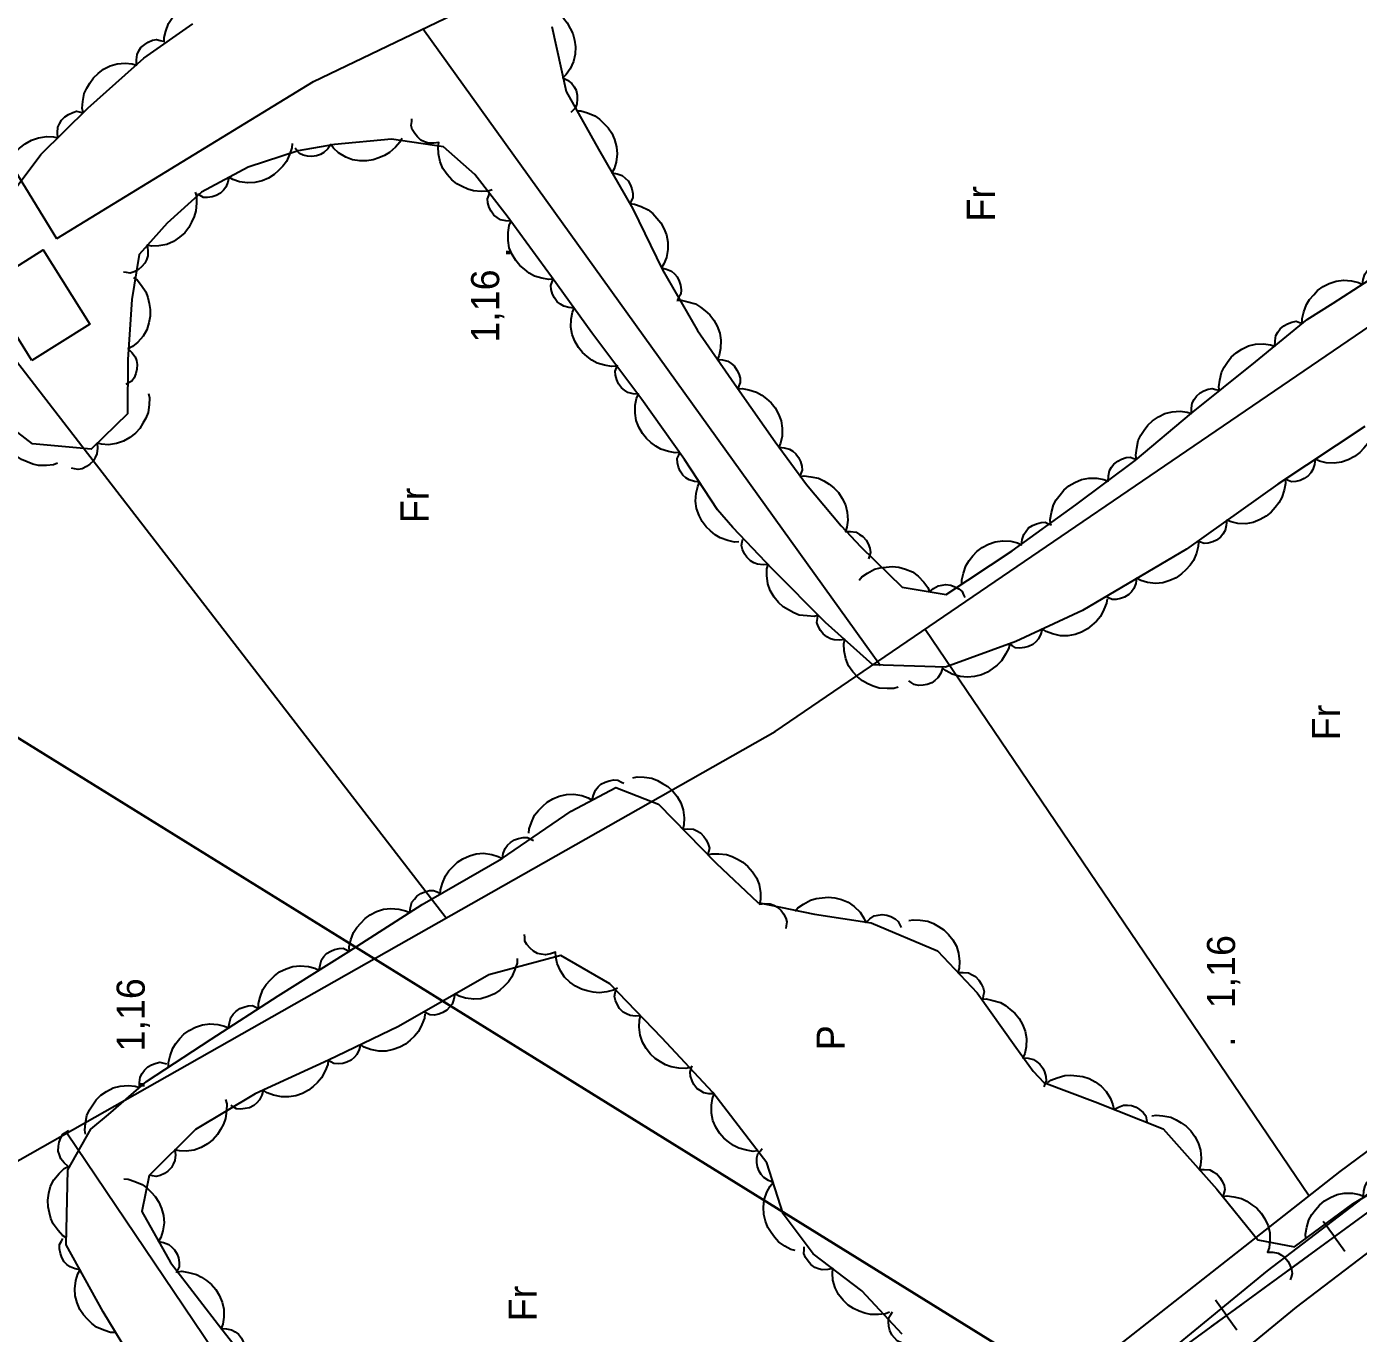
# Model space of a CAD drawing. Extents: x 747954 to 748544, y 4316381 to 4317408.
# Drawn here: x 748099.9 to 748170.8, y 4317095.6 to 4317165.3 of the extents above; entities that cross this region are included whole.
import ezdxf

# ---------------------------------------------------------------- set-up
doc = ezdxf.new("R2010")
doc.units = 0
doc.linetypes.add('HIDDEN', pattern=[0])
doc.layers.get('0').update_dxf_attribs({"linetype": 'CONTINUOUS'})
for name, color, linetype in [('1', 7, 'CONTINUOUS'), ('30', 7, 'CONTINUOUS'), ('36', 7, 'CONTINUOUS'), ('48', 7, 'CONTINUOUS'), ('51', 7, 'CONTINUOUS'), ('53', 7, 'CONTINUOUS'), ('56', 7, 'CONTINUOUS'), ('PATTERN_CLASS', 7, 'CONTINUOUS')]:
    doc.layers.add(name, color=color, linetype=linetype)

msp = doc.modelspace()

# ---------------------------------------------------------------- linework, layer by layer
at = {"layer": '1', "color": 0, "linetype": 'HIDDEN'}
msp.add_lwpolyline([(748100.14, 4317147.48), (748097.66, 4317151.44), (748100.74, 4317153.38), (748103.22, 4317149.41), (748100.14, 4317147.48)], dxfattribs=at)
at = {"layer": '30', "color": 0, "linetype": 'CONTINUOUS'}
for points in [[(748130.87, 4317072.58), (748148.4, 4317084.52), (748165.98, 4317098.96), (748185.03, 4317113.51), (748202.37, 4317125.08), (748228.01, 4317142.53), (748249.37, 4317158.67), (748271.45, 4317175.86), (748287.53, 4317189.01), (748301, 4317200)], [(748132.28, 4317070.51), (748149.9, 4317082.52), (748167.53, 4317097.01), (748186.48, 4317111.46), (748203.77, 4317123.01), (748229.47, 4317140.5), (748250.89, 4317156.69), (748273.01, 4317173.91), (748289.11, 4317187.07), (748304.96, 4317200)]]:
    msp.add_lwpolyline(points, dxfattribs=at)
at = {"layer": '51', "color": 0, "linetype": 'CONTINUOUS'}
for p, q in [((748145.37, 4317131.21), (748120.97, 4317165.15)), ((748096.69, 4317150.84), (748122.22, 4317117.77)), ((748147.74, 4317133.16), (748168.2, 4317102.96)), ((748102, 4317106.31), (748125.99, 4317070.75))]:
    msp.add_line(p, q, dxfattribs=at)
for points in [[(748101.46, 4317153.98), (748115.15, 4317162.35), (748149.7, 4317178.94), (748168.18, 4317187.85), (748175.8, 4317191.19), (748189.93, 4317165.02), (748202.23, 4317140.83), (748207.92, 4317130.86), (748188.24, 4317117.88), (748169.84, 4317104.25), (748152.26, 4317090.42), (748132.63, 4317075.69), (748116.75, 4317063.87), (748097.12, 4317048.16), (748068.29, 4317025.15), (748046.3, 4317009.36)], [(748101.46, 4317153.96), (748095.76, 4317163.26), (748078.61, 4317185.4)], [(748043.63, 4317065.33), (748088.79, 4317096.15), (748098.97, 4317104.59), (748139.75, 4317127.71), (748174.19, 4317151.19), (748192.16, 4317120.78)]]:
    msp.add_lwpolyline(points, dxfattribs=at)
at = {"layer": '53', "color": 0, "linetype": 'CONTINUOUS'}
for points in [[(748107.18, 4317164.45), (748107.18, 4317164.69), (748107.27, 4317165.04), (748107.41, 4317165.44), (748107.59, 4317165.7), (748107.8, 4317165.94), (748108.02, 4317166.18), (748108.31, 4317166.38), (748108.64, 4317166.54), (748109.01, 4317166.67), (748109.4, 4317166.71), (748109.83, 4317166.68), (748110.19, 4317166.58), (748110.41, 4317166.47), (748110.45, 4317166.75), (748110.54, 4317167.02), (748110.66, 4317167.2), (748110.8, 4317167.36), (748111.02, 4317167.49), (748111.23, 4317167.58), (748111.47, 4317167.64), (748111.69, 4317167.65), (748111.88, 4317167.56), (748112.02, 4317167.5)], [(748127.62, 4317166.27), (748127.84, 4317166.2), (748128.15, 4317165.99), (748128.47, 4317165.72), (748128.66, 4317165.47), (748128.82, 4317165.18), (748128.96, 4317164.9), (748129.06, 4317164.56), (748129.1, 4317164.19), (748129.09, 4317163.8), (748129, 4317163.42), (748128.82, 4317163.02), (748128.61, 4317162.72), (748128.44, 4317162.55), (748128.68, 4317162.42), (748128.92, 4317162.24), (748129.04, 4317162.07), (748129.14, 4317161.88), (748129.19, 4317161.63), (748129.2, 4317161.41), (748129.18, 4317161.16), (748129.11, 4317160.95), (748128.97, 4317160.8), (748128.86, 4317160.69)], [(748102.86, 4317160.7), (748102.82, 4317160.93), (748102.85, 4317161.29), (748102.93, 4317161.71), (748103.06, 4317162), (748103.23, 4317162.27), (748103.41, 4317162.54), (748103.66, 4317162.78), (748103.96, 4317163), (748104.3, 4317163.19), (748104.68, 4317163.29), (748105.11, 4317163.33), (748105.48, 4317163.29), (748105.71, 4317163.22), (748105.71, 4317163.5), (748105.75, 4317163.79), (748105.84, 4317163.98), (748105.95, 4317164.16), (748106.15, 4317164.33), (748106.34, 4317164.45), (748106.57, 4317164.55), (748106.78, 4317164.59), (748106.98, 4317164.54), (748107.13, 4317164.5)], [(748098.8, 4317156.67), (748098.74, 4317156.9), (748098.76, 4317157.27), (748098.81, 4317157.69), (748098.93, 4317157.98), (748099.08, 4317158.26), (748099.25, 4317158.54), (748099.48, 4317158.8), (748099.78, 4317159.03), (748100.11, 4317159.23), (748100.48, 4317159.35), (748100.91, 4317159.41), (748101.28, 4317159.4), (748101.52, 4317159.34), (748101.5, 4317159.62), (748101.52, 4317159.91), (748101.61, 4317160.1), (748101.71, 4317160.29), (748101.89, 4317160.47), (748102.08, 4317160.59), (748102.31, 4317160.7), (748102.52, 4317160.76), (748102.72, 4317160.72), (748102.87, 4317160.69)], [(748124.67, 4317156.57), (748124.45, 4317156.5), (748124.08, 4317156.49), (748123.67, 4317156.52), (748123.36, 4317156.61), (748123.07, 4317156.75), (748122.79, 4317156.9), (748122.51, 4317157.11), (748122.26, 4317157.39), (748122.03, 4317157.71), (748121.89, 4317158.07), (748121.8, 4317158.49), (748121.79, 4317158.86), (748121.83, 4317159.1), (748121.56, 4317159.07), (748121.27, 4317159.07), (748121.06, 4317159.14), (748120.87, 4317159.23), (748120.68, 4317159.4), (748120.54, 4317159.58), (748120.41, 4317159.8), (748120.34, 4317160.01), (748120.38, 4317160.21), (748120.39, 4317160.36)], [(748129.16, 4317160.79), (748129.39, 4317160.79), (748129.74, 4317160.68), (748130.13, 4317160.52), (748130.39, 4317160.34), (748130.62, 4317160.11), (748130.84, 4317159.88), (748131.04, 4317159.59), (748131.18, 4317159.25), (748131.3, 4317158.87), (748131.32, 4317158.49), (748131.27, 4317158.05), (748131.16, 4317157.7), (748131.04, 4317157.49), (748131.32, 4317157.43), (748131.59, 4317157.34), (748131.76, 4317157.2), (748131.91, 4317157.06), (748132.04, 4317156.83), (748132.11, 4317156.62), (748132.16, 4317156.38), (748132.16, 4317156.16), (748132.07, 4317155.98), (748132, 4317155.83)], [(748114, 4317159.05), (748113.99, 4317158.81), (748113.87, 4317158.46), (748113.7, 4317158.08), (748113.51, 4317157.83), (748113.28, 4317157.6), (748113.04, 4317157.39), (748112.74, 4317157.2), (748112.4, 4317157.06), (748112.02, 4317156.96), (748111.63, 4317156.95), (748111.2, 4317157.01), (748110.85, 4317157.13), (748110.64, 4317157.25), (748110.58, 4317156.98), (748110.48, 4317156.71), (748110.34, 4317156.55), (748110.19, 4317156.4), (748109.96, 4317156.28), (748109.75, 4317156.21), (748109.5, 4317156.17), (748109.28, 4317156.17), (748109.1, 4317156.27), (748108.96, 4317156.34)], [(748119.85, 4317159.33), (748119.75, 4317159.12), (748119.51, 4317158.85), (748119.2, 4317158.56), (748118.93, 4317158.4), (748118.63, 4317158.28), (748118.32, 4317158.18), (748117.98, 4317158.12), (748117.61, 4317158.13), (748117.22, 4317158.18), (748116.86, 4317158.32), (748116.48, 4317158.55), (748116.21, 4317158.79), (748116.06, 4317158.99), (748115.9, 4317158.76), (748115.7, 4317158.56), (748115.51, 4317158.46), (748115.31, 4317158.38), (748115.05, 4317158.36), (748114.83, 4317158.37), (748114.59, 4317158.43), (748114.39, 4317158.52), (748114.26, 4317158.68), (748114.16, 4317158.8)], [(748108.83, 4317156.46), (748108.9, 4317156.24), (748108.9, 4317155.87), (748108.88, 4317155.45), (748108.78, 4317155.15), (748108.64, 4317154.85), (748108.5, 4317154.57), (748108.28, 4317154.29), (748108, 4317154.05), (748107.68, 4317153.82), (748107.32, 4317153.67), (748106.9, 4317153.59), (748106.53, 4317153.58), (748106.28, 4317153.62), (748106.32, 4317153.35), (748106.32, 4317153.06), (748106.24, 4317152.85), (748106.15, 4317152.67), (748105.98, 4317152.47), (748105.81, 4317152.33), (748105.59, 4317152.21), (748105.38, 4317152.14), (748105.18, 4317152.17), (748105.02, 4317152.19)], [(748127.92, 4317151.82), (748127.68, 4317151.8), (748127.32, 4317151.87), (748126.92, 4317151.98), (748126.64, 4317152.14), (748126.39, 4317152.34), (748126.14, 4317152.54), (748125.92, 4317152.81), (748125.73, 4317153.13), (748125.58, 4317153.49), (748125.51, 4317153.87), (748125.51, 4317154.31), (748125.58, 4317154.67), (748125.67, 4317154.9), (748125.4, 4317154.92), (748125.11, 4317154.98), (748124.93, 4317155.1), (748124.76, 4317155.22), (748124.61, 4317155.43), (748124.51, 4317155.64), (748124.43, 4317155.88), (748124.41, 4317156.09), (748124.48, 4317156.28), (748124.53, 4317156.43)], [(748132.02, 4317155.84), (748132.25, 4317155.82), (748132.6, 4317155.69), (748132.98, 4317155.51), (748133.22, 4317155.31), (748133.44, 4317155.07), (748133.65, 4317154.82), (748133.82, 4317154.52), (748133.95, 4317154.17), (748134.03, 4317153.79), (748134.03, 4317153.4), (748133.95, 4317152.97), (748133.82, 4317152.63), (748133.69, 4317152.42), (748133.96, 4317152.35), (748134.23, 4317152.24), (748134.39, 4317152.09), (748134.53, 4317151.94), (748134.64, 4317151.7), (748134.7, 4317151.49), (748134.74, 4317151.24), (748134.72, 4317151.02), (748134.62, 4317150.85), (748134.54, 4317150.71)], [(748167.84, 4317149.48), (748167.83, 4317149.71), (748167.92, 4317150.07), (748168.06, 4317150.47), (748168.23, 4317150.73), (748168.45, 4317150.98), (748168.66, 4317151.21), (748168.95, 4317151.42), (748169.28, 4317151.58), (748169.65, 4317151.71), (748170.04, 4317151.76), (748170.47, 4317151.73), (748170.83, 4317151.64), (748171.05, 4317151.53), (748171.09, 4317151.8), (748171.17, 4317152.08), (748171.3, 4317152.26), (748171.43, 4317152.42), (748171.65, 4317152.56), (748171.86, 4317152.64), (748172.1, 4317152.71), (748172.32, 4317152.72), (748172.51, 4317152.63), (748172.65, 4317152.57)], [(748105.55, 4317151.9), (748105.75, 4317151.77), (748105.98, 4317151.48), (748106.21, 4317151.13), (748106.32, 4317150.83), (748106.39, 4317150.52), (748106.44, 4317150.2), (748106.44, 4317149.85), (748106.37, 4317149.49), (748106.26, 4317149.11), (748106.06, 4317148.78), (748105.78, 4317148.45), (748105.49, 4317148.22), (748105.27, 4317148.1), (748105.47, 4317147.91), (748105.64, 4317147.67), (748105.71, 4317147.47), (748105.75, 4317147.26), (748105.73, 4317147.01), (748105.68, 4317146.79), (748105.58, 4317146.55), (748105.46, 4317146.37), (748105.28, 4317146.28), (748105.14, 4317146.2)], [(748131.25, 4317147.17), (748131.02, 4317147.16), (748130.66, 4317147.23), (748130.26, 4317147.34), (748129.98, 4317147.5), (748129.73, 4317147.7), (748129.48, 4317147.91), (748129.26, 4317148.18), (748129.08, 4317148.51), (748128.93, 4317148.87), (748128.86, 4317149.25), (748128.87, 4317149.69), (748128.94, 4317150.05), (748129.04, 4317150.27), (748128.76, 4317150.3), (748128.48, 4317150.37), (748128.3, 4317150.48), (748128.13, 4317150.61), (748127.98, 4317150.82), (748127.89, 4317151.02), (748127.81, 4317151.26), (748127.79, 4317151.48), (748127.86, 4317151.67), (748127.92, 4317151.82)], [(748134.51, 4317150.68), (748134.74, 4317150.69), (748135.1, 4317150.61), (748135.5, 4317150.49), (748135.77, 4317150.32), (748136.02, 4317150.12), (748136.26, 4317149.91), (748136.48, 4317149.63), (748136.66, 4317149.31), (748136.8, 4317148.94), (748136.86, 4317148.56), (748136.84, 4317148.12), (748136.76, 4317147.76), (748136.67, 4317147.54), (748136.94, 4317147.51), (748137.22, 4317147.44), (748137.4, 4317147.32), (748137.57, 4317147.19), (748137.71, 4317146.97), (748137.81, 4317146.77), (748137.88, 4317146.53), (748137.89, 4317146.31), (748137.82, 4317146.12), (748137.76, 4317145.97)], [(748163.43, 4317145.84), (748163.39, 4317146.07), (748163.44, 4317146.43), (748163.54, 4317146.84), (748163.68, 4317147.13), (748163.86, 4317147.39), (748164.05, 4317147.65), (748164.31, 4317147.89), (748164.62, 4317148.09), (748164.97, 4317148.26), (748165.35, 4317148.35), (748165.78, 4317148.37), (748166.15, 4317148.32), (748166.38, 4317148.24), (748166.39, 4317148.52), (748166.44, 4317148.81), (748166.54, 4317148.99), (748166.66, 4317149.17), (748166.86, 4317149.33), (748167.06, 4317149.44), (748167.29, 4317149.53), (748167.51, 4317149.57), (748167.7, 4317149.5), (748167.85, 4317149.46)], [(748134.65, 4317142.57), (748134.42, 4317142.56), (748134.06, 4317142.63), (748133.66, 4317142.75), (748133.38, 4317142.91), (748133.13, 4317143.11), (748132.89, 4317143.32), (748132.67, 4317143.59), (748132.49, 4317143.92), (748132.34, 4317144.28), (748132.28, 4317144.67), (748132.29, 4317145.1), (748132.36, 4317145.46), (748132.46, 4317145.69), (748132.18, 4317145.71), (748131.9, 4317145.78), (748131.72, 4317145.9), (748131.55, 4317146.03), (748131.4, 4317146.24), (748131.31, 4317146.44), (748131.24, 4317146.69), (748131.22, 4317146.91), (748131.29, 4317147.09), (748131.34, 4317147.24)], [(748137.76, 4317145.97), (748137.99, 4317145.99), (748138.35, 4317145.91), (748138.76, 4317145.79), (748139.03, 4317145.63), (748139.28, 4317145.43), (748139.53, 4317145.22), (748139.74, 4317144.95), (748139.92, 4317144.62), (748140.07, 4317144.26), (748140.13, 4317143.88), (748140.12, 4317143.44), (748140.04, 4317143.08), (748139.95, 4317142.85), (748140.22, 4317142.83), (748140.51, 4317142.76), (748140.69, 4317142.64), (748140.85, 4317142.51), (748141, 4317142.3), (748141.09, 4317142.09), (748141.17, 4317141.85), (748141.19, 4317141.63), (748141.11, 4317141.45), (748141.06, 4317141.3)], [(748159.01, 4317142.21), (748158.97, 4317142.44), (748159.02, 4317142.8), (748159.1, 4317143.21), (748159.24, 4317143.5), (748159.42, 4317143.77), (748159.61, 4317144.03), (748159.86, 4317144.27), (748160.17, 4317144.48), (748160.52, 4317144.65), (748160.9, 4317144.75), (748161.33, 4317144.77), (748161.7, 4317144.73), (748161.93, 4317144.65), (748161.93, 4317144.93), (748161.98, 4317145.21), (748162.08, 4317145.4), (748162.2, 4317145.58), (748162.4, 4317145.75), (748162.59, 4317145.86), (748162.83, 4317145.95), (748163.04, 4317145.99), (748163.24, 4317145.93), (748163.39, 4317145.89)], [(748101.5, 4317142.01), (748101.28, 4317141.92), (748100.91, 4317141.89), (748100.49, 4317141.88), (748100.18, 4317141.96), (748099.88, 4317142.08), (748099.59, 4317142.2), (748099.3, 4317142.4), (748099.03, 4317142.66), (748098.79, 4317142.96), (748098.61, 4317143.31), (748098.49, 4317143.73), (748098.46, 4317144.1), (748098.49, 4317144.34), (748098.22, 4317144.29), (748097.93, 4317144.27), (748097.72, 4317144.33), (748097.52, 4317144.4), (748097.32, 4317144.56), (748097.17, 4317144.73), (748097.03, 4317144.94), (748096.94, 4317145.14), (748096.96, 4317145.34), (748096.97, 4317145.5)], [(748106.35, 4317145.72), (748106.4, 4317145.49), (748106.38, 4317145.12), (748106.33, 4317144.71), (748106.21, 4317144.41), (748106.05, 4317144.13), (748105.88, 4317143.86), (748105.65, 4317143.6), (748105.35, 4317143.37), (748105.02, 4317143.17), (748104.65, 4317143.05), (748104.22, 4317142.99), (748103.85, 4317143.01), (748103.61, 4317143.07), (748103.63, 4317142.8), (748103.6, 4317142.51), (748103.51, 4317142.31), (748103.41, 4317142.13), (748103.22, 4317141.95), (748103.04, 4317141.82), (748102.81, 4317141.71), (748102.6, 4317141.66), (748102.4, 4317141.71), (748102.24, 4317141.74)], [(748171.7, 4317144.31), (748171.72, 4317144.08), (748171.63, 4317143.72), (748171.5, 4317143.32), (748171.33, 4317143.06), (748171.12, 4317142.81), (748170.9, 4317142.57), (748170.62, 4317142.36), (748170.29, 4317142.19), (748169.93, 4317142.06), (748169.54, 4317142), (748169.11, 4317142.03), (748168.75, 4317142.11), (748168.52, 4317142.22), (748168.49, 4317141.94), (748168.41, 4317141.66), (748168.29, 4317141.49), (748168.16, 4317141.33), (748167.94, 4317141.18), (748167.73, 4317141.09), (748167.49, 4317141.03), (748167.27, 4317141.01), (748167.08, 4317141.09), (748166.94, 4317141.15)], [(748137.81, 4317137.81), (748137.58, 4317137.8), (748137.22, 4317137.88), (748136.82, 4317138.02), (748136.55, 4317138.19), (748136.31, 4317138.4), (748136.07, 4317138.61), (748135.86, 4317138.89), (748135.69, 4317139.22), (748135.56, 4317139.59), (748135.51, 4317139.98), (748135.53, 4317140.41), (748135.62, 4317140.77), (748135.72, 4317140.99), (748135.45, 4317141.03), (748135.17, 4317141.11), (748134.99, 4317141.23), (748134.83, 4317141.36), (748134.69, 4317141.58), (748134.6, 4317141.79), (748134.54, 4317142.03), (748134.52, 4317142.25), (748134.61, 4317142.44), (748134.66, 4317142.58)], [(748154.43, 4317138.78), (748154.4, 4317139.01), (748154.47, 4317139.37), (748154.58, 4317139.78), (748154.73, 4317140.06), (748154.93, 4317140.32), (748155.13, 4317140.56), (748155.4, 4317140.79), (748155.72, 4317140.98), (748156.08, 4317141.13), (748156.46, 4317141.21), (748156.89, 4317141.21), (748157.26, 4317141.14), (748157.49, 4317141.05), (748157.51, 4317141.33), (748157.57, 4317141.61), (748157.68, 4317141.8), (748157.8, 4317141.96), (748158.01, 4317142.12), (748158.21, 4317142.22), (748158.45, 4317142.3), (748158.67, 4317142.32), (748158.86, 4317142.25), (748159.01, 4317142.2)], [(748141.06, 4317141.29), (748141.29, 4317141.33), (748141.65, 4317141.28), (748142.06, 4317141.2), (748142.35, 4317141.06), (748142.62, 4317140.88), (748142.88, 4317140.69), (748143.12, 4317140.44), (748143.32, 4317140.13), (748143.5, 4317139.78), (748143.59, 4317139.4), (748143.62, 4317138.97), (748143.57, 4317138.6), (748143.49, 4317138.37), (748143.77, 4317138.36), (748144.06, 4317138.32), (748144.25, 4317138.21), (748144.42, 4317138.1), (748144.59, 4317137.9), (748144.7, 4317137.7), (748144.79, 4317137.47), (748144.83, 4317137.25), (748144.77, 4317137.06), (748144.73, 4317136.91)], [(748166.93, 4317141.17), (748166.95, 4317140.93), (748166.87, 4317140.57), (748166.75, 4317140.17), (748166.59, 4317139.9), (748166.39, 4317139.64), (748166.19, 4317139.4), (748165.91, 4317139.18), (748165.59, 4317139), (748165.23, 4317138.85), (748164.84, 4317138.78), (748164.41, 4317138.79), (748164.05, 4317138.87), (748163.82, 4317138.96), (748163.79, 4317138.69), (748163.73, 4317138.41), (748163.61, 4317138.22), (748163.48, 4317138.06), (748163.27, 4317137.91), (748163.07, 4317137.81), (748162.83, 4317137.74), (748162.61, 4317137.72), (748162.42, 4317137.79), (748162.27, 4317137.85)], [(748149.7, 4317135.55), (748149.69, 4317135.79), (748149.78, 4317136.14), (748149.91, 4317136.54), (748150.08, 4317136.81), (748150.29, 4317137.06), (748150.5, 4317137.3), (748150.78, 4317137.51), (748151.12, 4317137.68), (748151.48, 4317137.81), (748151.87, 4317137.87), (748152.3, 4317137.84), (748152.66, 4317137.76), (748152.88, 4317137.65), (748152.92, 4317137.93), (748153, 4317138.21), (748153.12, 4317138.38), (748153.25, 4317138.55), (748153.47, 4317138.69), (748153.67, 4317138.78), (748153.92, 4317138.84), (748154.14, 4317138.86), (748154.32, 4317138.78), (748154.47, 4317138.72)], [(748142.05, 4317133.9), (748141.82, 4317133.84), (748141.45, 4317133.86), (748141.03, 4317133.91), (748140.74, 4317134.03), (748140.46, 4317134.18), (748140.18, 4317134.35), (748139.92, 4317134.58), (748139.69, 4317134.87), (748139.49, 4317135.21), (748139.36, 4317135.57), (748139.3, 4317136.01), (748139.31, 4317136.37), (748139.37, 4317136.61), (748139.1, 4317136.59), (748138.81, 4317136.62), (748138.61, 4317136.7), (748138.43, 4317136.8), (748138.24, 4317136.99), (748138.12, 4317137.17), (748138.01, 4317137.4), (748137.95, 4317137.61), (748137.99, 4317137.81), (748138.02, 4317137.96)], [(748162.31, 4317137.79), (748162.3, 4317137.56), (748162.2, 4317137.21), (748162.04, 4317136.82), (748161.86, 4317136.56), (748161.64, 4317136.32), (748161.41, 4317136.1), (748161.12, 4317135.9), (748160.78, 4317135.75), (748160.41, 4317135.63), (748160.02, 4317135.6), (748159.59, 4317135.65), (748159.23, 4317135.76), (748159.01, 4317135.87), (748158.97, 4317135.6), (748158.87, 4317135.32), (748158.74, 4317135.15), (748158.6, 4317135), (748158.37, 4317134.87), (748158.16, 4317134.79), (748157.92, 4317134.74), (748157.7, 4317134.74), (748157.52, 4317134.83), (748157.37, 4317134.9)], [(748144.22, 4317135.77), (748144.37, 4317135.95), (748144.67, 4317136.15), (748145.04, 4317136.35), (748145.35, 4317136.43), (748145.67, 4317136.47), (748145.99, 4317136.5), (748146.34, 4317136.46), (748146.7, 4317136.36), (748147.06, 4317136.21), (748147.37, 4317135.99), (748147.68, 4317135.67), (748147.88, 4317135.37), (748147.97, 4317135.14), (748148.18, 4317135.32), (748148.43, 4317135.47), (748148.64, 4317135.51), (748148.85, 4317135.54), (748149.11, 4317135.5), (748149.32, 4317135.42), (748149.54, 4317135.3), (748149.71, 4317135.17), (748149.79, 4317134.98), (748149.86, 4317134.84)], [(748157.44, 4317134.78), (748157.41, 4317134.54), (748157.27, 4317134.2), (748157.08, 4317133.83), (748156.88, 4317133.59), (748156.63, 4317133.37), (748156.39, 4317133.17), (748156.08, 4317133), (748155.73, 4317132.88), (748155.34, 4317132.8), (748154.96, 4317132.81), (748154.53, 4317132.9), (748154.19, 4317133.04), (748153.98, 4317133.17), (748153.91, 4317132.9), (748153.79, 4317132.64), (748153.64, 4317132.48), (748153.48, 4317132.34), (748153.25, 4317132.23), (748153.03, 4317132.18), (748152.78, 4317132.15), (748152.56, 4317132.17), (748152.39, 4317132.27), (748152.25, 4317132.35)], [(748146.3, 4317130.07), (748146.07, 4317130), (748145.71, 4317130), (748145.29, 4317130.02), (748144.98, 4317130.12), (748144.69, 4317130.25), (748144.41, 4317130.4), (748144.13, 4317130.62), (748143.88, 4317130.89), (748143.66, 4317131.21), (748143.51, 4317131.57), (748143.42, 4317132), (748143.41, 4317132.37), (748143.46, 4317132.61), (748143.18, 4317132.57), (748142.89, 4317132.58), (748142.69, 4317132.65), (748142.5, 4317132.74), (748142.3, 4317132.91), (748142.17, 4317133.09), (748142.04, 4317133.31), (748141.97, 4317133.52), (748142, 4317133.72), (748142.02, 4317133.87)], [(748152.24, 4317132.38), (748152.2, 4317132.15), (748152.03, 4317131.82), (748151.81, 4317131.47), (748151.58, 4317131.24), (748151.32, 4317131.05), (748151.06, 4317130.87), (748150.74, 4317130.73), (748150.38, 4317130.64), (748149.99, 4317130.6), (748149.6, 4317130.64), (748149.18, 4317130.76), (748148.86, 4317130.93), (748148.66, 4317131.08), (748148.57, 4317130.82), (748148.42, 4317130.57), (748148.26, 4317130.42), (748148.1, 4317130.3), (748147.85, 4317130.21), (748147.63, 4317130.17), (748147.38, 4317130.16), (748147.16, 4317130.2), (748147, 4317130.32), (748146.87, 4317130.41)], [(748126.62, 4317122.28), (748126.63, 4317122.51), (748126.76, 4317122.86), (748126.93, 4317123.24), (748127.13, 4317123.49), (748127.36, 4317123.72), (748127.6, 4317123.93), (748127.9, 4317124.11), (748128.24, 4317124.25), (748128.62, 4317124.35), (748129.01, 4317124.36), (748129.44, 4317124.29), (748129.79, 4317124.17), (748130, 4317124.04), (748130.06, 4317124.31), (748130.17, 4317124.58), (748130.31, 4317124.75), (748130.46, 4317124.89), (748130.69, 4317125.01), (748130.9, 4317125.08), (748131.15, 4317125.12), (748131.37, 4317125.11), (748131.55, 4317125.01), (748131.69, 4317124.94)], [(748132.17, 4317125.23), (748132.39, 4317125.28), (748132.76, 4317125.26), (748133.18, 4317125.21), (748133.47, 4317125.09), (748133.75, 4317124.93), (748134.03, 4317124.77), (748134.29, 4317124.53), (748134.52, 4317124.24), (748134.72, 4317123.9), (748134.84, 4317123.53), (748134.9, 4317123.1), (748134.88, 4317122.73), (748134.82, 4317122.49), (748135.1, 4317122.51), (748135.39, 4317122.49), (748135.58, 4317122.4), (748135.77, 4317122.3), (748135.95, 4317122.11), (748136.07, 4317121.93), (748136.18, 4317121.7), (748136.24, 4317121.49), (748136.19, 4317121.29), (748136.16, 4317121.14)], [(748121.9, 4317119.04), (748121.91, 4317119.27), (748122.02, 4317119.62), (748122.17, 4317120.01), (748122.36, 4317120.27), (748122.58, 4317120.5), (748122.81, 4317120.73), (748123.11, 4317120.92), (748123.45, 4317121.07), (748123.82, 4317121.18), (748124.21, 4317121.21), (748124.64, 4317121.15), (748124.99, 4317121.04), (748125.21, 4317120.93), (748125.26, 4317121.2), (748125.36, 4317121.47), (748125.49, 4317121.64), (748125.64, 4317121.79), (748125.86, 4317121.92), (748126.07, 4317122), (748126.32, 4317122.05), (748126.54, 4317122.05), (748126.72, 4317121.96), (748126.86, 4317121.89)], [(748136.15, 4317121.12), (748136.37, 4317121.18), (748136.74, 4317121.18), (748137.16, 4317121.14), (748137.46, 4317121.04), (748137.74, 4317120.89), (748138.03, 4317120.74), (748138.29, 4317120.51), (748138.54, 4317120.23), (748138.75, 4317119.9), (748138.89, 4317119.54), (748138.97, 4317119.11), (748138.96, 4317118.74), (748138.91, 4317118.5), (748139.19, 4317118.53), (748139.48, 4317118.51), (748139.68, 4317118.44), (748139.87, 4317118.34), (748140.06, 4317118.16), (748140.19, 4317117.98), (748140.31, 4317117.76), (748140.37, 4317117.55), (748140.33, 4317117.35), (748140.31, 4317117.2)], [(748117.06, 4317116), (748117.05, 4317116.23), (748117.14, 4317116.59), (748117.28, 4317116.98), (748117.45, 4317117.25), (748117.67, 4317117.49), (748117.89, 4317117.73), (748118.17, 4317117.93), (748118.5, 4317118.1), (748118.87, 4317118.23), (748119.26, 4317118.27), (748119.69, 4317118.24), (748120.05, 4317118.15), (748120.27, 4317118.05), (748120.31, 4317118.32), (748120.39, 4317118.6), (748120.52, 4317118.77), (748120.65, 4317118.93), (748120.87, 4317119.07), (748121.08, 4317119.16), (748121.32, 4317119.22), (748121.54, 4317119.23), (748121.73, 4317119.15), (748121.87, 4317119.08)], [(748140.81, 4317118.12), (748140.96, 4317118.3), (748141.26, 4317118.5), (748141.63, 4317118.71), (748141.93, 4317118.8), (748142.25, 4317118.84), (748142.57, 4317118.87), (748142.92, 4317118.84), (748143.28, 4317118.74), (748143.64, 4317118.6), (748143.96, 4317118.38), (748144.27, 4317118.07), (748144.48, 4317117.76), (748144.58, 4317117.53), (748144.79, 4317117.72), (748145.03, 4317117.87), (748145.24, 4317117.92), (748145.45, 4317117.95), (748145.7, 4317117.91), (748145.92, 4317117.84), (748146.14, 4317117.72), (748146.31, 4317117.58), (748146.4, 4317117.4), (748146.47, 4317117.26)], [(748146.88, 4317117.62), (748147.1, 4317117.67), (748147.47, 4317117.65), (748147.89, 4317117.59), (748148.18, 4317117.46), (748148.46, 4317117.3), (748148.73, 4317117.13), (748148.98, 4317116.89), (748149.21, 4317116.59), (748149.41, 4317116.26), (748149.52, 4317115.89), (748149.57, 4317115.45), (748149.55, 4317115.09), (748149.49, 4317114.85), (748149.76, 4317114.86), (748150.05, 4317114.83), (748150.25, 4317114.74), (748150.43, 4317114.64), (748150.61, 4317114.45), (748150.73, 4317114.26), (748150.84, 4317114.03), (748150.89, 4317113.82), (748150.84, 4317113.62), (748150.81, 4317113.47)], [(748131.34, 4317114.02), (748131.13, 4317113.91), (748130.77, 4317113.83), (748130.36, 4317113.77), (748130.04, 4317113.8), (748129.73, 4317113.88), (748129.42, 4317113.97), (748129.11, 4317114.12), (748128.81, 4317114.34), (748128.52, 4317114.61), (748128.31, 4317114.94), (748128.13, 4317115.34), (748128.05, 4317115.69), (748128.04, 4317115.94), (748127.78, 4317115.85), (748127.5, 4317115.8), (748127.28, 4317115.83), (748127.08, 4317115.87), (748126.86, 4317116), (748126.69, 4317116.15), (748126.52, 4317116.34), (748126.41, 4317116.53), (748126.4, 4317116.73), (748126.39, 4317116.89)], [(748112.21, 4317112.96), (748112.21, 4317113.2), (748112.3, 4317113.55), (748112.44, 4317113.95), (748112.62, 4317114.21), (748112.84, 4317114.45), (748113.06, 4317114.68), (748113.34, 4317114.89), (748113.68, 4317115.05), (748114.05, 4317115.17), (748114.43, 4317115.22), (748114.87, 4317115.18), (748115.22, 4317115.08), (748115.44, 4317114.98), (748115.49, 4317115.25), (748115.57, 4317115.53), (748115.7, 4317115.7), (748115.84, 4317115.86), (748116.06, 4317116), (748116.26, 4317116.08), (748116.51, 4317116.14), (748116.73, 4317116.15), (748116.91, 4317116.06), (748117.06, 4317116)], [(748125.99, 4317115.6), (748125.99, 4317115.36), (748125.88, 4317115.01), (748125.72, 4317114.62), (748125.53, 4317114.36), (748125.31, 4317114.13), (748125.08, 4317113.91), (748124.79, 4317113.72), (748124.45, 4317113.57), (748124.07, 4317113.46), (748123.68, 4317113.43), (748123.25, 4317113.49), (748122.9, 4317113.6), (748122.68, 4317113.71), (748122.63, 4317113.44), (748122.53, 4317113.17), (748122.4, 4317113), (748122.25, 4317112.85), (748122.03, 4317112.72), (748121.82, 4317112.64), (748121.57, 4317112.59), (748121.35, 4317112.6), (748121.17, 4317112.69), (748121.03, 4317112.76)], [(748135.21, 4317109.79), (748134.99, 4317109.74), (748134.62, 4317109.76), (748134.2, 4317109.82), (748133.91, 4317109.94), (748133.63, 4317110.1), (748133.36, 4317110.27), (748133.1, 4317110.51), (748132.87, 4317110.8), (748132.67, 4317111.14), (748132.56, 4317111.51), (748132.5, 4317111.94), (748132.52, 4317112.31), (748132.58, 4317112.55), (748132.31, 4317112.53), (748132.02, 4317112.56), (748131.82, 4317112.65), (748131.64, 4317112.75), (748131.46, 4317112.94), (748131.34, 4317113.13), (748131.23, 4317113.36), (748131.18, 4317113.57), (748131.22, 4317113.77), (748131.26, 4317113.92)], [(748150.76, 4317113.43), (748150.99, 4317113.45), (748151.35, 4317113.37), (748151.76, 4317113.25), (748152.03, 4317113.09), (748152.28, 4317112.89), (748152.53, 4317112.68), (748152.75, 4317112.41), (748152.93, 4317112.08), (748153.07, 4317111.72), (748153.14, 4317111.33), (748153.13, 4317110.9), (748153.05, 4317110.54), (748152.95, 4317110.31), (748153.23, 4317110.29), (748153.51, 4317110.22), (748153.69, 4317110.1), (748153.86, 4317109.97), (748154.01, 4317109.76), (748154.1, 4317109.56), (748154.17, 4317109.31), (748154.19, 4317109.09), (748154.12, 4317108.91), (748154.06, 4317108.76)], [(748107.42, 4317109.83), (748107.42, 4317110.06), (748107.51, 4317110.42), (748107.64, 4317110.82), (748107.81, 4317111.08), (748108.02, 4317111.33), (748108.24, 4317111.56), (748108.52, 4317111.77), (748108.86, 4317111.94), (748109.22, 4317112.07), (748109.61, 4317112.12), (748110.04, 4317112.09), (748110.4, 4317112), (748110.62, 4317111.9), (748110.66, 4317112.17), (748110.74, 4317112.45), (748110.87, 4317112.63), (748111, 4317112.78), (748111.22, 4317112.93), (748111.43, 4317113.01), (748111.67, 4317113.08), (748111.89, 4317113.09), (748112.07, 4317113), (748112.22, 4317112.94)], [(748121.08, 4317112.66), (748121.06, 4317112.42), (748120.92, 4317112.08), (748120.74, 4317111.71), (748120.53, 4317111.46), (748120.29, 4317111.25), (748120.05, 4317111.04), (748119.74, 4317110.87), (748119.39, 4317110.75), (748119.01, 4317110.66), (748118.62, 4317110.67), (748118.19, 4317110.75), (748117.85, 4317110.88), (748117.64, 4317111.02), (748117.57, 4317110.75), (748117.45, 4317110.48), (748117.31, 4317110.33), (748117.15, 4317110.18), (748116.92, 4317110.07), (748116.7, 4317110.01), (748116.45, 4317109.98), (748116.23, 4317110), (748116.06, 4317110.1), (748115.92, 4317110.18)], [(748102.99, 4317106.23), (748102.95, 4317106.46), (748102.99, 4317106.83), (748103.07, 4317107.24), (748103.2, 4317107.53), (748103.38, 4317107.8), (748103.56, 4317108.06), (748103.81, 4317108.31), (748104.12, 4317108.52), (748104.46, 4317108.7), (748104.84, 4317108.8), (748105.27, 4317108.83), (748105.64, 4317108.79), (748105.87, 4317108.72), (748105.87, 4317109), (748105.91, 4317109.28), (748106.01, 4317109.48), (748106.13, 4317109.65), (748106.32, 4317109.82), (748106.51, 4317109.94), (748106.75, 4317110.03), (748106.96, 4317110.07), (748107.16, 4317110.02), (748107.31, 4317109.98)], [(748115.92, 4317110.18), (748115.9, 4317109.95), (748115.76, 4317109.61), (748115.57, 4317109.24), (748115.36, 4317109), (748115.12, 4317108.78), (748114.87, 4317108.58), (748114.56, 4317108.41), (748114.21, 4317108.29), (748113.83, 4317108.22), (748113.44, 4317108.22), (748113.01, 4317108.31), (748112.67, 4317108.45), (748112.46, 4317108.59), (748112.39, 4317108.32), (748112.27, 4317108.06), (748112.12, 4317107.9), (748111.96, 4317107.76), (748111.73, 4317107.65), (748111.51, 4317107.6), (748111.26, 4317107.57), (748111.04, 4317107.59), (748110.87, 4317107.69), (748110.73, 4317107.77)], [(748138.81, 4317105.35), (748138.58, 4317105.32), (748138.22, 4317105.38), (748137.81, 4317105.49), (748137.53, 4317105.64), (748137.27, 4317105.83), (748137.02, 4317106.03), (748136.79, 4317106.29), (748136.59, 4317106.61), (748136.43, 4317106.97), (748136.35, 4317107.35), (748136.35, 4317107.78), (748136.41, 4317108.14), (748136.5, 4317108.38), (748136.22, 4317108.39), (748135.94, 4317108.45), (748135.75, 4317108.56), (748135.58, 4317108.68), (748135.42, 4317108.89), (748135.32, 4317109.09), (748135.24, 4317109.33), (748135.21, 4317109.54), (748135.28, 4317109.73), (748135.33, 4317109.88)], [(748154.26, 4317108.97), (748154.44, 4317109.11), (748154.78, 4317109.24), (748155.19, 4317109.36), (748155.5, 4317109.38), (748155.83, 4317109.35), (748156.14, 4317109.31), (748156.48, 4317109.2), (748156.8, 4317109.02), (748157.12, 4317108.8), (748157.39, 4317108.51), (748157.62, 4317108.14), (748157.75, 4317107.8), (748157.79, 4317107.56), (748158.04, 4317107.68), (748158.31, 4317107.78), (748158.53, 4317107.78), (748158.74, 4317107.76), (748158.98, 4317107.67), (748159.17, 4317107.55), (748159.36, 4317107.39), (748159.5, 4317107.21), (748159.54, 4317107.01), (748159.57, 4317106.86)], [(748110.46, 4317108.08), (748110.52, 4317107.86), (748110.5, 4317107.49), (748110.45, 4317107.07), (748110.34, 4317106.78), (748110.18, 4317106.49), (748110.02, 4317106.22), (748109.79, 4317105.96), (748109.49, 4317105.73), (748109.16, 4317105.52), (748108.79, 4317105.39), (748108.36, 4317105.33), (748108, 4317105.35), (748107.75, 4317105.4), (748107.78, 4317105.13), (748107.75, 4317104.84), (748107.67, 4317104.64), (748107.57, 4317104.46), (748107.38, 4317104.27), (748107.2, 4317104.15), (748106.97, 4317104.03), (748106.76, 4317103.98), (748106.56, 4317104.02), (748106.41, 4317104.05)], [(748159.82, 4317107.21), (748160.05, 4317107.25), (748160.41, 4317107.22), (748160.83, 4317107.14), (748161.12, 4317107.01), (748161.39, 4317106.84), (748161.65, 4317106.66), (748161.9, 4317106.42), (748162.12, 4317106.11), (748162.3, 4317105.77), (748162.41, 4317105.39), (748162.45, 4317104.96), (748162.41, 4317104.59), (748162.34, 4317104.36), (748162.62, 4317104.36), (748162.91, 4317104.33), (748163.1, 4317104.23), (748163.28, 4317104.12), (748163.45, 4317103.93), (748163.57, 4317103.73), (748163.67, 4317103.5), (748163.71, 4317103.29), (748163.66, 4317103.09), (748163.62, 4317102.94)], [(748101.97, 4317100.71), (748101.77, 4317100.84), (748101.53, 4317101.11), (748101.27, 4317101.45), (748101.15, 4317101.74), (748101.07, 4317102.05), (748101, 4317102.37), (748100.98, 4317102.72), (748101.03, 4317103.09), (748101.13, 4317103.46), (748101.31, 4317103.81), (748101.58, 4317104.15), (748101.85, 4317104.4), (748102.06, 4317104.52), (748101.86, 4317104.71), (748101.67, 4317104.93), (748101.6, 4317105.13), (748101.54, 4317105.33), (748101.55, 4317105.59), (748101.59, 4317105.81), (748101.68, 4317106.05), (748101.79, 4317106.24), (748101.97, 4317106.35), (748102.1, 4317106.43)], [(748140.82, 4317100.03), (748140.59, 4317100.09), (748140.27, 4317100.27), (748139.92, 4317100.5), (748139.71, 4317100.74), (748139.53, 4317101), (748139.35, 4317101.27), (748139.23, 4317101.6), (748139.15, 4317101.96), (748139.12, 4317102.35), (748139.17, 4317102.74), (748139.31, 4317103.15), (748139.49, 4317103.47), (748139.65, 4317103.66), (748139.4, 4317103.77), (748139.15, 4317103.92), (748139.01, 4317104.08), (748138.89, 4317104.26), (748138.81, 4317104.5), (748138.78, 4317104.72), (748138.78, 4317104.98), (748138.83, 4317105.19), (748138.96, 4317105.35), (748139.05, 4317105.48)], [(748168.03, 4317100.68), (748168.01, 4317100.91), (748168.08, 4317101.28), (748168.19, 4317101.68), (748168.35, 4317101.96), (748168.54, 4317102.21), (748168.75, 4317102.46), (748169.02, 4317102.69), (748169.34, 4317102.87), (748169.7, 4317103.03), (748170.08, 4317103.1), (748170.51, 4317103.1), (748170.88, 4317103.03), (748171.11, 4317102.93), (748171.13, 4317103.21), (748171.19, 4317103.49), (748171.3, 4317103.68), (748171.43, 4317103.84), (748171.64, 4317104), (748171.84, 4317104.1), (748172.08, 4317104.17), (748172.3, 4317104.2), (748172.49, 4317104.13), (748172.64, 4317104.08)], [(748105.04, 4317103.85), (748105.27, 4317103.84), (748105.62, 4317103.72), (748106.01, 4317103.56), (748106.26, 4317103.37), (748106.49, 4317103.15), (748106.71, 4317102.91), (748106.9, 4317102.62), (748107.05, 4317102.27), (748107.15, 4317101.9), (748107.18, 4317101.51), (748107.12, 4317101.08), (748107, 4317100.73), (748106.88, 4317100.51), (748107.15, 4317100.46), (748107.43, 4317100.36), (748107.59, 4317100.22), (748107.74, 4317100.08), (748107.87, 4317099.85), (748107.94, 4317099.64), (748107.99, 4317099.39), (748107.99, 4317099.17), (748107.89, 4317098.99), (748107.82, 4317098.85)], [(748163.6, 4317102.92), (748163.83, 4317102.95), (748164.2, 4317102.9), (748164.61, 4317102.81), (748164.89, 4317102.66), (748165.16, 4317102.48), (748165.41, 4317102.29), (748165.65, 4317102.03), (748165.85, 4317101.72), (748166.02, 4317101.36), (748166.11, 4317100.98), (748166.12, 4317100.55), (748166.07, 4317100.18), (748165.99, 4317099.95), (748166.27, 4317099.94), (748166.55, 4317099.89), (748166.74, 4317099.79), (748166.91, 4317099.67), (748167.07, 4317099.47), (748167.18, 4317099.27), (748167.27, 4317099.03), (748167.3, 4317098.82), (748167.24, 4317098.62), (748167.2, 4317098.47)], [(748104.55, 4317095.66), (748104.32, 4317095.67), (748103.97, 4317095.79), (748103.58, 4317095.95), (748103.33, 4317096.14), (748103.1, 4317096.37), (748102.88, 4317096.6), (748102.69, 4317096.9), (748102.55, 4317097.24), (748102.44, 4317097.62), (748102.42, 4317098), (748102.48, 4317098.44), (748102.59, 4317098.79), (748102.71, 4317099), (748102.44, 4317099.06), (748102.17, 4317099.16), (748102, 4317099.29), (748101.85, 4317099.44), (748101.73, 4317099.67), (748101.66, 4317099.88), (748101.61, 4317100.13), (748101.61, 4317100.35), (748101.71, 4317100.53), (748101.78, 4317100.67)], [(748145.84, 4317096.75), (748145.62, 4317096.66), (748145.25, 4317096.63), (748144.83, 4317096.62), (748144.52, 4317096.69), (748144.22, 4317096.81), (748143.93, 4317096.94), (748143.64, 4317097.13), (748143.37, 4317097.39), (748143.12, 4317097.69), (748142.95, 4317098.04), (748142.83, 4317098.46), (748142.8, 4317098.83), (748142.82, 4317099.07), (748142.55, 4317099.02), (748142.26, 4317099), (748142.05, 4317099.06), (748141.86, 4317099.13), (748141.65, 4317099.29), (748141.5, 4317099.46), (748141.36, 4317099.67), (748141.28, 4317099.87), (748141.29, 4317100.07), (748141.3, 4317100.23)], [(748107.9, 4317098.9), (748108.13, 4317098.93), (748108.49, 4317098.87), (748108.9, 4317098.76), (748109.18, 4317098.62), (748109.44, 4317098.43), (748109.7, 4317098.23), (748109.93, 4317097.96), (748110.12, 4317097.65), (748110.28, 4317097.29), (748110.36, 4317096.91), (748110.37, 4317096.48), (748110.31, 4317096.11), (748110.22, 4317095.88), (748110.5, 4317095.87), (748110.78, 4317095.81), (748110.97, 4317095.7), (748111.14, 4317095.58), (748111.3, 4317095.37), (748111.4, 4317095.17), (748111.49, 4317094.94), (748111.52, 4317094.72), (748111.45, 4317094.53), (748111.4, 4317094.38)], [(748148.28, 4317091.52), (748148.05, 4317091.55), (748147.71, 4317091.7), (748147.34, 4317091.9), (748147.1, 4317092.11), (748146.9, 4317092.36), (748146.7, 4317092.61), (748146.55, 4317092.93), (748146.44, 4317093.28), (748146.37, 4317093.67), (748146.38, 4317094.05), (748146.48, 4317094.48), (748146.63, 4317094.82), (748146.77, 4317095.02), (748146.51, 4317095.1), (748146.25, 4317095.23), (748146.1, 4317095.38), (748145.96, 4317095.54), (748145.86, 4317095.78), (748145.81, 4317095.99), (748145.79, 4317096.25), (748145.81, 4317096.46), (748145.92, 4317096.63), (748146.01, 4317096.77)]]:
    msp.add_lwpolyline(points, dxfattribs=at)
at = {"layer": '56', "color": 0, "linetype": 'CONTINUOUS'}
for p, q in [((748170.34, 4317101.35), (748168.76, 4317100.2)), ((748169.55, 4317100.77), (748168.96, 4317101.59)), ((748169.55, 4317100.77), (748170.11, 4317100.01)), ((748168.16, 4317099.76), (748167.09, 4317098.98)), ((748166.28, 4317098.39), (748165.21, 4317097.61)), ((748164.59, 4317097.15), (748163.01, 4317096)), ((748163.8, 4317096.58), (748163.21, 4317097.39)), ((748163.8, 4317096.58), (748164.36, 4317095.81))]:
    msp.add_line(p, q, dxfattribs=at)
at = {"layer": 'PATTERN_CLASS', "color": 0, "linetype": 'CONTINUOUS'}
for points in [[(748300.98, 4317200.04), (748233, 4317147.12), (748137.59, 4317077.43), (748028.29, 4316993.07)], [(748098.93, 4317156.21), (748100.61, 4317158.46), (748103.11, 4317160.92), (748106.11, 4317163.59), (748108.72, 4317165.42)], [(748127.84, 4317165.29), (748128.61, 4317161.82), (748130.33, 4317158.75), (748132.16, 4317155.56), (748133.75, 4317152.32), (748135.61, 4317149.08), (748137.86, 4317145.83), (748139.75, 4317143.15), (748141.42, 4317140.86), (748143.26, 4317138.66), (748144.3, 4317137.56), (748146.51, 4317135.39), (748148.87, 4317135), (748152.38, 4317137.33), (748155.78, 4317139.79), (748158.94, 4317142.15), (748161.94, 4317144.67), (748165.35, 4317147.41), (748168.11, 4317149.67), (748169.49, 4317150.54), (748172.79, 4317152.66)], [(748171.17, 4317143.96), (748166.54, 4317140.89), (748161.67, 4317137.42), (748156.12, 4317134.16), (748152.57, 4317132.5), (748148.83, 4317131.13), (748144.96, 4317131.26), (748142.43, 4317133.51), (748139.61, 4317136.36), (748137.5, 4317138.57), (748136.68, 4317139.52), (748134.91, 4317142.21), (748132.65, 4317145.4), (748129.97, 4317148.96), (748127.83, 4317151.94), (748125.46, 4317155.17), (748123.75, 4317157.39), (748122.08, 4317158.87), (748119.3, 4317159.28), (748116.27, 4317159), (748114.33, 4317158.65), (748111.66, 4317157.79), (748109.18, 4317156.46), (748107.34, 4317154.79), (748105.85, 4317153.12), (748105.47, 4317150.73), (748105.24, 4317147.54), (748105.23, 4317144.63), (748103.29, 4317142.75), (748100.17, 4317143.03), (748098.2, 4317144.55)], [(748105.6, 4317094.01), (748103.94, 4317096.77), (748101.96, 4317100.34), (748102.05, 4317104.34), (748103.27, 4317106.5), (748104.21, 4317107.29), (748106.24, 4317109.05), (748109.69, 4317111.3), (748113.26, 4317113.62), (748117.03, 4317115.98), (748120.93, 4317118.48), (748125.16, 4317120.91), (748128.87, 4317123.46), (748131.25, 4317124.71), (748133.53, 4317123.83), (748136.6, 4317120.69), (748138.83, 4317118.59), (748141.84, 4317117.96), (748144.87, 4317117.5), (748148.4, 4317116.01), (748150.52, 4317113.77), (748152.57, 4317110.87), (748153.49, 4317109.6), (748154.07, 4317109), (748156.8, 4317107.96), (748160.43, 4317106.52), (748163.29, 4317103.31), (748165.47, 4317100.61), (748167.42, 4317100.23), (748170.54, 4317102.53), (748172.3, 4317103.58)], [(748146.52, 4317095.58), (748144.36, 4317097.88), (748141.78, 4317099.86), (748140.18, 4317102), (748139.3, 4317104.71), (748136.42, 4317108.46), (748133.7, 4317111.37), (748130.93, 4317114.26), (748128.32, 4317115.77), (748124.48, 4317114.73), (748119.67, 4317111.98), (748115.94, 4317110.19), (748112.04, 4317108.38), (748108.85, 4317106.48), (748106.39, 4317104.03), (748106, 4317102.12), (748107.52, 4317099.39), (748110.26, 4317095.85), (748113.09, 4317092.25)]]:
    msp.add_lwpolyline(points, dxfattribs=at)

# ---------------------------------------------------------------- texts
at = {"layer": '36', "color": 0, "linetype": 'CONTINUOUS'}
for s, p in [('Fr', (748151.46, 4317154.88)), ('Fr', (748121.28, 4317138.81)), ('Fr', (748169.86, 4317127.23)), ('P', (748143.46, 4317110.71)), ('Fr', (748127.04, 4317096.26))]:
    msp.add_text(s, height=1.5, rotation=90, dxfattribs=at).set_placement(p)
at = {"layer": '48', "color": 0, "linetype": 'CONTINUOUS'}
for s, p in [('.', (748125.64, 4317152.96)), (' 1,16', (748125.04, 4317147.87)), (' 1,16', (748164.26, 4317112.39)), (' 1,16', (748106.15, 4317110.09)), ('.', (748164.26, 4317110.89)), ('.', (748106.15, 4317108.59))]:
    msp.add_text(s, height=1.5, rotation=90, dxfattribs=at).set_placement(p)

# ---------------------------------------------------------------- meshes
at = {"color": 0, "linetype": 'CONTINUOUS'}
mesh = msp.add_polyface(dxfattribs=at)
corners = [(747954.5, 4316381), (747954.5, 4316381), (747954.5, 4316571.962), (748262.5, 4316381), (747954.5, 4316746.493), (748544, 4316381), (747954.5, 4317407.5), (748544, 4317042.007), (748544, 4317407.5)]
mesh.append_faces([[corners[k] for k in face] for face in [(0, 1, 3, 2), (2, 3, 5, 4), (4, 5, 7, 6), (6, 7, 8, 8)]], dxfattribs={"vtx0": -1, "vtx2": -1, "color": 0})
mesh = msp.add_polyface(dxfattribs=at)
corners = [(747964.5, 4316391), (747964.5, 4316391), (747964.5, 4316575.762), (748262.5, 4316391), (747964.5, 4316744.093), (748534, 4316391), (747964.5, 4317211), (748534, 4316857.907), (748262.5, 4317211), (748534, 4317042.668), (748534, 4317211)]
mesh.append_faces([[corners[k] for k in face] for face in [(0, 1, 3, 2), (2, 3, 5, 4), (4, 5, 7, 6), (6, 7, 9, 8), (8, 9, 10, 10)]], dxfattribs={"vtx0": -1, "vtx2": -1, "color": 0})

doc.saveas('drawing.dxf')
